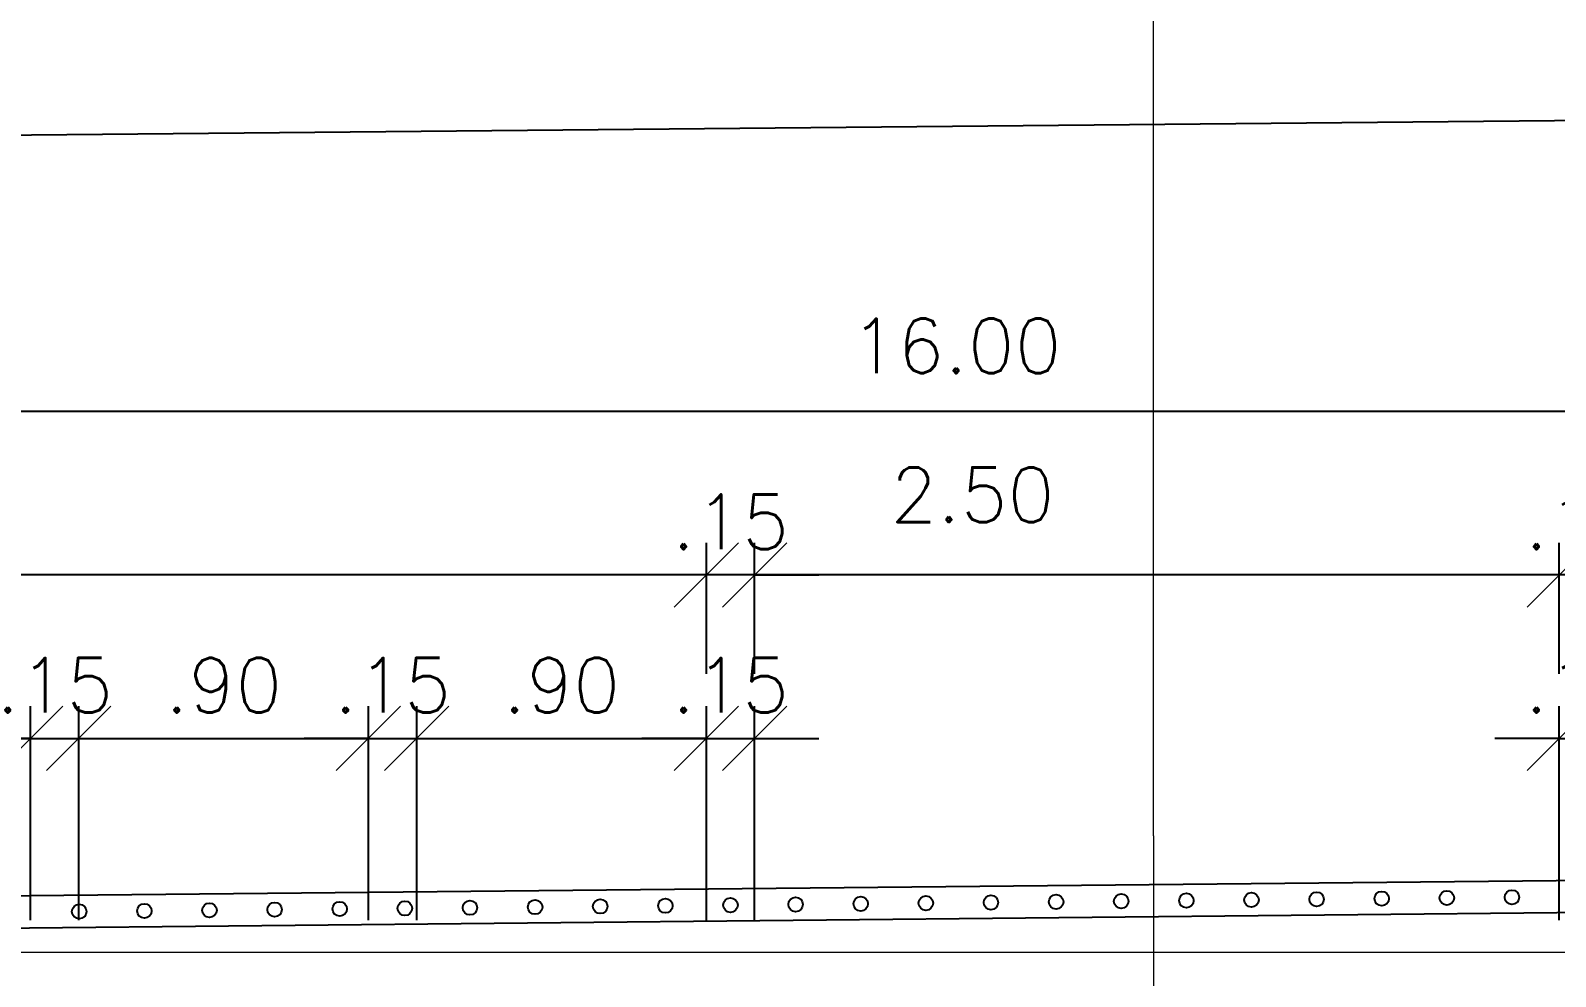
# Model space of a CAD drawing. Header units: millimetres. Extents: x 521 to 1055, y 261 to 520.
# Drawn here: x 604.811 to 609.55, y 424.171 to 427.11 of the extents above; entities that cross this region are included whole.
import ezdxf
from ezdxf.enums import TextEntityAlignment as Align

# ---------------------------------------------------------------- set-up
doc = ezdxf.new("R2010")
doc.units = ezdxf.units.MM
doc.linetypes.add('CONTINU', pattern=[0])
doc.linetypes.add('DASHDOTX2', pattern=[2, 1, -0.5, 0, -0.5])
doc.layers.add('0.1', color=8, linetype='Continuous', lineweight=13)
for name, color, linetype in [('01', 8, 'Continuous'), ('02', 1, 'Continuous'), ('parede', 5, 'Continuous')]:
    doc.layers.add(name, color=color, linetype=linetype)
doc.styles.add('ROMANS', font='romans')
doc.dimstyles.new('Fares Eng - 50', dxfattribs={"dimscale": 2, "dimtxt": 0.085, "dimasz": 0.1, "dimexe": 0.05, "dimexo": 0.05, "dimgap": 0.04, "dimtad": 1, "dimzin": 4, "dimdsep": 46, "dimtxsty": 'ROMANS', "dimblk1": 'OBLIQUE', "dimblk2": 'OBLIQUE', "dimsah": 1, "dimcen": 0.05, "dimdle": 0.05, "dimclrd": 8, "dimclre": 8, "dimclrt": 8, "dimaunit": 1, "dimadec": 0, "dimazin": 0, "dimtfac": 1, "dimtix": 1, "dimtmove": 2, "dimatfit": 0, "dimldrblk": 'OPEN90', "dimfxl": 1, "dimtolj": 1, "dimtzin": 0, "dimarcsym": 0})

# ---------------------------------------------------------------- blocks, each defined once
blk = doc.blocks.new('_OBLIQUE')
at = {"color": 0, "linetype": 'ByBlock'}
blk.add_line((-0.5, -0.5), (0.5, 0.5), dxfattribs=at)
blk = doc.blocks.new('*D701')
at = {"layer": '0.1', "color": 8, "linetype": 'CONTINU', "lineweight": -2, "transparency": 16777216}
for p, q in [((600.5614431933147, 424.3464883394477), (600.5614431933147, 425.011322554204)), ((604.8114431933147, 424.3464883394477), (604.8114431933147, 425.011322554204)), ((600.4614431933147, 424.9113225542039), (604.9114431933148, 424.9113225542039))]:
    blk.add_line(p, q, dxfattribs=at)
at = {"layer": 'DEFPOINTS', "color": 0, "linetype": 'CONTINU', "lineweight": -2, "transparency": 16777216}
for p in [(604.8114431933147, 424.9113225542039), (600.5614431933147, 424.2464883394476), (604.8114431933147, 424.2464883394476)]:
    blk.add_point(p, dxfattribs=at)
at = {"layer": '0.1', "color": 8, "linetype": 'CONTINU', "lineweight": -2, "transparency": 16777216, "xscale": 0.2, "yscale": 0.2, "zscale": 0.2, "rotation": 180}
blk.add_blockref('_OBLIQUE', (600.5614431933147, 424.9113225542039), dxfattribs=at)
at = {"layer": '0.1', "color": 8, "linetype": 'CONTINU', "lineweight": -2, "transparency": 16777216, "xscale": 0.2, "yscale": 0.2, "zscale": 0.2}
blk.add_blockref('_OBLIQUE', (604.8114431933147, 424.9113225542039), dxfattribs=at)
at = {"layer": '0.1', "color": 8, "linetype": 'CONTINU', "transparency": 16777216, "insert": (602.6864431933147, 425.076322554204), "char_height": 0.17, "attachment_point": 5, "style": 'ROMANS'}
blk.add_mtext('\\A1;4.25', dxfattribs=at)
blk = doc.blocks.new('_Open90')
at = {"color": 0, "linetype": 'ByBlock', "lineweight": -2}
for p, q in [((-0.5, 0.5), (0, 0)), ((0, 0), (-1, 0)), ((0, 0), (-0.5, -0.5))]:
    blk.add_line(p, q, dxfattribs=at)
blk = doc.blocks.new('*D703')
at = {"layer": '0.1', "color": 8, "linetype": 'CONTINU', "lineweight": -2, "transparency": 16777216}
for p, q in [((604.8114431933147, 424.3464883394476), (604.8114431933147, 425.011322554204)), ((604.9614431933147, 424.3464883394475), (604.9614431933147, 425.011322554204)), ((604.8114431933147, 424.9113225542039), (604.6114431933147, 424.9113225542039)), ((604.8114431933147, 424.9113225542039), (604.9614431933147, 424.9113225542039)), ((604.9614431933147, 424.9113225542039), (605.1614431933148, 424.9113225542039))]:
    blk.add_line(p, q, dxfattribs=at)
at = {"layer": 'DEFPOINTS', "color": 0, "linetype": 'CONTINU', "lineweight": -2, "transparency": 16777216}
for p in [(604.9614431933147, 424.9113225542039), (604.8114431933147, 424.2464883394476), (604.9614431933147, 424.2464883394475)]:
    blk.add_point(p, dxfattribs=at)
at = {"layer": '0.1', "color": 8, "linetype": 'CONTINU', "lineweight": -2, "transparency": 16777216, "xscale": 0.2, "yscale": 0.2, "zscale": 0.2}
blk.add_blockref('_OBLIQUE', (604.8114431933147, 424.9113225542039), dxfattribs=at)
at = {"layer": '0.1', "color": 8, "linetype": 'CONTINU', "lineweight": -2, "transparency": 16777216, "xscale": 0.2, "yscale": 0.2, "zscale": 0.2, "rotation": 180}
blk.add_blockref('_OBLIQUE', (604.9614431933147, 424.9113225542039), dxfattribs=at)
at = {"layer": '0.1', "color": 8, "linetype": 'CONTINU', "transparency": 16777216, "insert": (604.8864431933148, 425.076322554204), "char_height": 0.17, "attachment_point": 5, "style": 'ROMANS'}
blk.add_mtext('\\A1;.15', dxfattribs=at)
blk = doc.blocks.new('*D704')
at = {"layer": '0.1', "color": 8, "linetype": 'CONTINU', "lineweight": -2, "transparency": 16777216}
for p, q in [((604.961443193315, 424.3464883394476), (604.961443193315, 425.011322554204)), ((605.8614431933149, 424.3464883394476), (605.8614431933149, 425.011322554204)), ((604.8614431933149, 424.9113225542039), (605.961443193315, 424.9113225542039))]:
    blk.add_line(p, q, dxfattribs=at)
at = {"layer": 'DEFPOINTS', "color": 0, "linetype": 'CONTINU', "lineweight": -2, "transparency": 16777216}
for p in [(605.8614431933149, 424.9113225542039), (604.961443193315, 424.2464883394476), (605.8614431933149, 424.2464883394476)]:
    blk.add_point(p, dxfattribs=at)
at = {"layer": '0.1', "color": 8, "linetype": 'CONTINU', "lineweight": -2, "transparency": 16777216, "xscale": 0.2, "yscale": 0.2, "zscale": 0.2, "rotation": 180}
blk.add_blockref('_OBLIQUE', (604.961443193315, 424.9113225542039), dxfattribs=at)
at = {"layer": '0.1', "color": 8, "linetype": 'CONTINU', "lineweight": -2, "transparency": 16777216, "xscale": 0.2, "yscale": 0.2, "zscale": 0.2}
blk.add_blockref('_OBLIQUE', (605.8614431933149, 424.9113225542039), dxfattribs=at)
at = {"layer": '0.1', "color": 8, "linetype": 'CONTINU', "transparency": 16777216, "insert": (605.4114431933149, 425.076322554204), "char_height": 0.17, "attachment_point": 5, "style": 'ROMANS'}
blk.add_mtext('\\A1;.90', dxfattribs=at)
blk = doc.blocks.new('*D705')
at = {"layer": '0.1', "color": 8, "linetype": 'CONTINU', "lineweight": -2, "transparency": 16777216}
for p, q in [((605.8614431933148, 424.3464883394475), (605.8614431933148, 425.011322554204)), ((606.0114431933148, 424.3464883394475), (606.0114431933148, 425.011322554204)), ((605.8614431933148, 424.9113225542039), (605.6614431933148, 424.9113225542039)), ((605.8614431933148, 424.9113225542039), (606.0114431933148, 424.9113225542039)), ((606.0114431933148, 424.9113225542039), (606.2114431933148, 424.9113225542039))]:
    blk.add_line(p, q, dxfattribs=at)
at = {"layer": 'DEFPOINTS', "color": 0, "linetype": 'CONTINU', "lineweight": -2, "transparency": 16777216}
for p in [(606.0114431933148, 424.9113225542039), (605.8614431933148, 424.2464883394475), (606.0114431933148, 424.2464883394475)]:
    blk.add_point(p, dxfattribs=at)
at = {"layer": '0.1', "color": 8, "linetype": 'CONTINU', "lineweight": -2, "transparency": 16777216, "xscale": 0.2, "yscale": 0.2, "zscale": 0.2}
blk.add_blockref('_OBLIQUE', (605.8614431933148, 424.9113225542039), dxfattribs=at)
at = {"layer": '0.1', "color": 8, "linetype": 'CONTINU', "lineweight": -2, "transparency": 16777216, "xscale": 0.2, "yscale": 0.2, "zscale": 0.2, "rotation": 180}
blk.add_blockref('_OBLIQUE', (606.0114431933148, 424.9113225542039), dxfattribs=at)
at = {"layer": '0.1', "color": 8, "linetype": 'CONTINU', "transparency": 16777216, "insert": (605.9364431933147, 425.076322554204), "char_height": 0.17, "attachment_point": 5, "style": 'ROMANS'}
blk.add_mtext('\\A1;.15', dxfattribs=at)
blk = doc.blocks.new('*D706')
at = {"layer": '0.1', "color": 8, "linetype": 'CONTINU', "lineweight": -2, "transparency": 16777216}
for p, q in [((606.0114431933148, 424.3464883394476), (606.0114431933148, 425.011322554204)), ((606.9114431933148, 424.3464883394476), (606.9114431933148, 425.011322554204)), ((605.9114431933148, 424.9113225542039), (607.0114431933148, 424.9113225542039))]:
    blk.add_line(p, q, dxfattribs=at)
at = {"layer": 'DEFPOINTS', "color": 0, "linetype": 'CONTINU', "lineweight": -2, "transparency": 16777216}
for p in [(606.9114431933148, 424.9113225542039), (606.0114431933148, 424.2464883394476), (606.9114431933148, 424.2464883394476)]:
    blk.add_point(p, dxfattribs=at)
at = {"layer": '0.1', "color": 8, "linetype": 'CONTINU', "lineweight": -2, "transparency": 16777216, "xscale": 0.2, "yscale": 0.2, "zscale": 0.2, "rotation": 180}
blk.add_blockref('_OBLIQUE', (606.0114431933148, 424.9113225542039), dxfattribs=at)
at = {"layer": '0.1', "color": 8, "linetype": 'CONTINU', "lineweight": -2, "transparency": 16777216, "xscale": 0.2, "yscale": 0.2, "zscale": 0.2}
blk.add_blockref('_OBLIQUE', (606.9114431933148, 424.9113225542039), dxfattribs=at)
at = {"layer": '0.1', "color": 8, "linetype": 'CONTINU', "transparency": 16777216, "insert": (606.4614431933148, 425.076322554204), "char_height": 0.17, "attachment_point": 5, "style": 'ROMANS'}
blk.add_mtext('\\A1;.90', dxfattribs=at)
blk = doc.blocks.new('*D707')
at = {"layer": '0.1', "color": 8, "linetype": 'CONTINU', "lineweight": -2, "transparency": 16777216}
for p, q in [((606.9114431933148, 424.3464883394476), (606.9114431933148, 425.011322554204)), ((607.0614431933146, 424.3464883394475), (607.0614431933146, 425.011322554204)), ((606.9114431933148, 424.9113225542039), (606.7114431933147, 424.9113225542039)), ((606.9114431933148, 424.9113225542039), (607.0614431933146, 424.9113225542039)), ((607.0614431933146, 424.9113225542039), (607.2614431933147, 424.9113225542039))]:
    blk.add_line(p, q, dxfattribs=at)
at = {"layer": 'DEFPOINTS', "color": 0, "linetype": 'CONTINU', "lineweight": -2, "transparency": 16777216}
for p in [(607.0614431933146, 424.9113225542039), (606.9114431933148, 424.2464883394476), (607.0614431933146, 424.2464883394475)]:
    blk.add_point(p, dxfattribs=at)
at = {"layer": '0.1', "color": 8, "linetype": 'CONTINU', "lineweight": -2, "transparency": 16777216, "xscale": 0.2, "yscale": 0.2, "zscale": 0.2}
blk.add_blockref('_OBLIQUE', (606.9114431933148, 424.9113225542039), dxfattribs=at)
at = {"layer": '0.1', "color": 8, "linetype": 'CONTINU', "lineweight": -2, "transparency": 16777216, "xscale": 0.2, "yscale": 0.2, "zscale": 0.2, "rotation": 180}
blk.add_blockref('_OBLIQUE', (607.0614431933146, 424.9113225542039), dxfattribs=at)
at = {"layer": '0.1', "color": 8, "linetype": 'CONTINU', "transparency": 16777216, "insert": (606.9864431933147, 425.076322554204), "char_height": 0.17, "attachment_point": 5, "style": 'ROMANS'}
blk.add_mtext('\\A1;.15', dxfattribs=at)
blk = doc.blocks.new('*D708')
at = {"layer": '0.1', "color": 8, "linetype": 'CONTINU', "lineweight": -2, "transparency": 16777216}
for p, q in [((609.5614431933147, 424.3464883394476), (609.5614431933147, 425.011322554204)), ((609.7114431933148, 424.3464883394476), (609.7114431933148, 425.011322554204)), ((609.5614431933147, 424.9113225542039), (609.3614431933147, 424.9113225542039)), ((609.5614431933147, 424.9113225542039), (609.7114431933148, 424.9113225542039)), ((609.7114431933148, 424.9113225542039), (609.9114431933149, 424.9113225542039))]:
    blk.add_line(p, q, dxfattribs=at)
at = {"layer": 'DEFPOINTS', "color": 0, "linetype": 'CONTINU', "lineweight": -2, "transparency": 16777216}
for p in [(609.7114431933148, 424.9113225542039), (609.5614431933147, 424.2464883394476), (609.7114431933148, 424.2464883394476)]:
    blk.add_point(p, dxfattribs=at)
at = {"layer": '0.1', "color": 8, "linetype": 'CONTINU', "lineweight": -2, "transparency": 16777216, "xscale": 0.2, "yscale": 0.2, "zscale": 0.2}
blk.add_blockref('_OBLIQUE', (609.5614431933147, 424.9113225542039), dxfattribs=at)
at = {"layer": '0.1', "color": 8, "linetype": 'CONTINU', "lineweight": -2, "transparency": 16777216, "xscale": 0.2, "yscale": 0.2, "zscale": 0.2, "rotation": 180}
blk.add_blockref('_OBLIQUE', (609.7114431933148, 424.9113225542039), dxfattribs=at)
at = {"layer": '0.1', "color": 8, "linetype": 'CONTINU', "transparency": 16777216, "insert": (609.6364431933148, 425.076322554204), "char_height": 0.17, "attachment_point": 5, "style": 'ROMANS'}
blk.add_mtext('\\A1;.15', dxfattribs=at)
blk = doc.blocks.new('*D717')
at = {"layer": '0.1', "color": 8, "linetype": 'CONTINU', "lineweight": -2, "transparency": 16777216}
for p, q in [((609.5614431933147, 425.111322554204), (609.5614431933147, 425.5190403003439)), ((609.711443193315, 425.111322554204), (609.711443193315, 425.5190403003439)), ((609.5614431933147, 425.4190403003439), (609.3614431933147, 425.4190403003439)), ((609.711443193315, 425.4190403003439), (609.5614431933147, 425.4190403003439)), ((609.711443193315, 425.4190403003439), (609.911443193315, 425.4190403003439))]:
    blk.add_line(p, q, dxfattribs=at)
at = {"layer": 'DEFPOINTS', "color": 0, "linetype": 'CONTINU', "lineweight": -2, "transparency": 16777216}
for p in [(609.5614431933147, 425.4190403003439), (609.5614431933147, 425.011322554204), (609.711443193315, 425.011322554204)]:
    blk.add_point(p, dxfattribs=at)
at = {"layer": '0.1', "color": 8, "linetype": 'CONTINU', "lineweight": -2, "transparency": 16777216, "xscale": 0.2, "yscale": 0.2, "zscale": 0.2}
blk.add_blockref('_OBLIQUE', (609.5614431933147, 425.4190403003439), dxfattribs=at)
at = {"layer": '0.1', "color": 8, "linetype": 'CONTINU', "lineweight": -2, "transparency": 16777216, "xscale": 0.2, "yscale": 0.2, "zscale": 0.2, "rotation": 180}
blk.add_blockref('_OBLIQUE', (609.711443193315, 425.4190403003439), dxfattribs=at)
at = {"layer": '0.1', "color": 8, "linetype": 'CONTINU', "transparency": 16777216, "insert": (609.6364431933148, 425.5840403003439), "char_height": 0.17, "attachment_point": 5, "style": 'ROMANS'}
blk.add_mtext('\\A1;.15', dxfattribs=at)
blk = doc.blocks.new('*D718')
at = {"layer": '0.1', "color": 8, "linetype": 'CONTINU', "lineweight": -2, "transparency": 16777216}
for p, q in [((607.0614431933149, 425.111322554204), (607.0614431933149, 425.5190403003439)), ((609.5614431933147, 425.111322554204), (609.5614431933147, 425.5190403003439)), ((609.6614431933148, 425.4190403003439), (606.9614431933148, 425.4190403003439))]:
    blk.add_line(p, q, dxfattribs=at)
at = {"layer": 'DEFPOINTS', "color": 0, "linetype": 'CONTINU', "lineweight": -2, "transparency": 16777216}
for p in [(607.0614431933149, 425.4190403003439), (607.0614431933149, 425.011322554204), (609.5614431933147, 425.011322554204)]:
    blk.add_point(p, dxfattribs=at)
at = {"layer": '0.1', "color": 8, "linetype": 'CONTINU', "lineweight": -2, "transparency": 16777216, "xscale": 0.2, "yscale": 0.2, "zscale": 0.2, "rotation": 180}
blk.add_blockref('_OBLIQUE', (607.0614431933149, 425.4190403003439), dxfattribs=at)
at = {"layer": '0.1', "color": 8, "linetype": 'CONTINU', "lineweight": -2, "transparency": 16777216, "xscale": 0.2, "yscale": 0.2, "zscale": 0.2}
blk.add_blockref('_OBLIQUE', (609.5614431933147, 425.4190403003439), dxfattribs=at)
at = {"layer": '0.1', "color": 8, "linetype": 'CONTINU', "transparency": 16777216, "insert": (607.7381182284507, 425.6680386993278), "char_height": 0.17, "attachment_point": 5, "style": 'ROMANS'}
blk.add_mtext('\\A1;2.50', dxfattribs=at)
blk = doc.blocks.new('*D719')
at = {"layer": '0.1', "color": 8, "linetype": 'CONTINU', "lineweight": -2, "transparency": 16777216}
for p, q in [((606.9114431933148, 425.111322554204), (606.9114431933148, 425.5190403003439)), ((607.0614431933149, 425.111322554204), (607.0614431933149, 425.5190403003439)), ((606.9114431933148, 425.4190403003439), (606.7114431933147, 425.4190403003439)), ((607.0614431933149, 425.4190403003439), (606.9114431933148, 425.4190403003439)), ((607.0614431933149, 425.4190403003439), (607.2614431933149, 425.4190403003439))]:
    blk.add_line(p, q, dxfattribs=at)
at = {"layer": 'DEFPOINTS', "color": 0, "linetype": 'CONTINU', "lineweight": -2, "transparency": 16777216}
for p in [(606.9114431933148, 425.4190403003439), (606.9114431933148, 425.011322554204), (607.0614431933149, 425.011322554204)]:
    blk.add_point(p, dxfattribs=at)
at = {"layer": '0.1', "color": 8, "linetype": 'CONTINU', "lineweight": -2, "transparency": 16777216, "xscale": 0.2, "yscale": 0.2, "zscale": 0.2}
blk.add_blockref('_OBLIQUE', (606.9114431933148, 425.4190403003439), dxfattribs=at)
at = {"layer": '0.1', "color": 8, "linetype": 'CONTINU', "lineweight": -2, "transparency": 16777216, "xscale": 0.2, "yscale": 0.2, "zscale": 0.2, "rotation": 180}
blk.add_blockref('_OBLIQUE', (607.0614431933149, 425.4190403003439), dxfattribs=at)
at = {"layer": '0.1', "color": 8, "linetype": 'CONTINU', "transparency": 16777216, "insert": (606.9864431933148, 425.5840403003439), "char_height": 0.17, "attachment_point": 5, "style": 'ROMANS'}
blk.add_mtext('\\A1;.15', dxfattribs=at)
blk = doc.blocks.new('*D720')
at = {"layer": '0.1', "color": 8, "linetype": 'CONTINU', "lineweight": -2, "transparency": 16777216}
for p, q in [((600.5614431933147, 425.111322554204), (600.5614431933147, 425.5190403003439)), ((606.9114431933148, 425.111322554204), (606.9114431933148, 425.5190403003439)), ((607.0114431933148, 425.4190403003439), (600.4614431933147, 425.4190403003439))]:
    blk.add_line(p, q, dxfattribs=at)
at = {"layer": 'DEFPOINTS', "color": 0, "linetype": 'CONTINU', "lineweight": -2, "transparency": 16777216}
for p in [(600.5614431933147, 425.4190403003439), (600.5614431933147, 425.011322554204), (606.9114431933148, 425.011322554204)]:
    blk.add_point(p, dxfattribs=at)
at = {"layer": '0.1', "color": 8, "linetype": 'CONTINU', "lineweight": -2, "transparency": 16777216, "xscale": 0.2, "yscale": 0.2, "zscale": 0.2, "rotation": 180}
blk.add_blockref('_OBLIQUE', (600.5614431933147, 425.4190403003439), dxfattribs=at)
at = {"layer": '0.1', "color": 8, "linetype": 'CONTINU', "lineweight": -2, "transparency": 16777216, "xscale": 0.2, "yscale": 0.2, "zscale": 0.2}
blk.add_blockref('_OBLIQUE', (606.9114431933148, 425.4190403003439), dxfattribs=at)
at = {"layer": '0.1', "color": 8, "linetype": 'CONTINU', "transparency": 16777216, "insert": (603.7364431933147, 425.5840403003439), "char_height": 0.17, "attachment_point": 5, "style": 'ROMANS'}
blk.add_mtext('\\A1;6.35', dxfattribs=at)
blk = doc.blocks.new('*D722')
at = {"layer": '0.1', "color": 8, "linetype": 'CONTINU', "lineweight": -2, "transparency": 16777216}
for p, q in [((600.3114431933147, 425.619040300344), (600.3114431933147, 426.0267580464839)), ((616.3114431933149, 425.619040300344), (616.3114431933149, 426.0267580464839)), ((616.4114431933149, 425.9267580464839), (600.2114431933147, 425.9267580464839))]:
    blk.add_line(p, q, dxfattribs=at)
at = {"layer": 'DEFPOINTS', "color": 0, "linetype": 'CONTINU', "lineweight": -2, "transparency": 16777216}
for p in [(600.3114431933147, 425.9267580464839), (600.3114431933147, 425.5190403003439), (616.3114431933149, 425.5190403003439)]:
    blk.add_point(p, dxfattribs=at)
at = {"layer": '0.1', "color": 8, "linetype": 'CONTINU', "lineweight": -2, "transparency": 16777216, "xscale": 0.2, "yscale": 0.2, "zscale": 0.2, "rotation": 180}
blk.add_blockref('_OBLIQUE', (600.3114431933147, 425.9267580464839), dxfattribs=at)
at = {"layer": '0.1', "color": 8, "linetype": 'CONTINU', "lineweight": -2, "transparency": 16777216, "xscale": 0.2, "yscale": 0.2, "zscale": 0.2}
blk.add_blockref('_OBLIQUE', (616.3114431933149, 425.9267580464839), dxfattribs=at)
at = {"layer": '0.1', "color": 8, "linetype": 'CONTINU', "transparency": 16777216, "insert": (607.6874135003095, 426.1306265124188), "char_height": 0.17, "attachment_point": 5, "style": 'ROMANS'}
blk.add_mtext('\\A1;16.00', dxfattribs=at)
blk = doc.blocks.new('Cor-4A')
h = blk.add_hatch(color=1)
edge = h.paths.add_edge_path()
edge.add_line((-4.576014072182258e-05, -0.007316196002235542), (-0.00757170836086419, -4.413672282750289e-07))
edge.add_line((-0.00757170836086419, -4.413672282750289e-07), (-0.0001408029804683903, 0.007314409530419547))
edge.add_line((-0.0001408029804683899, 0.007314409530419547), (-0.0001408029804683904, 0.004996765224935991))
edge.add_arc((6.568789848669497e-07, 2.168404344971009e-18), 0.00499876720851913, 91.6216268461234, 269.4679613120325)
edge.add_line((-4.576014072182207e-05, -0.004998551696766541), (-4.576014072182258e-05, -0.007316196002235542))
at = {"linetype": 'DASHDOTX2'}
blk.add_line((-4.671623027125732e-16, 0.03735101866789411), (-5.19614475446869e-21, 0.004998110329534265), dxfattribs=at)
at = {"color": 1}
blk.add_lwpolyline([(-4.576014072182258e-05, -0.007316196002235542), (-0.00757170836086419, -4.413672282750289e-07), (-0.0001408029804683899, 0.007314409530419547), (-0.0001408029804683904, 0.004996765224935991, 0.9813801479665843), (-4.576014072182207e-05, -0.004998551696766541)], format="xyb", close=True, dxfattribs=at)
blk.add_circle((0, 0), 0.004998110329534263, dxfattribs=at)
at = {"color": 3, "style": 'ROMANS'}
blk.add_attdef('O', text='', height=0.006, rotation=90, dxfattribs=at).set_placement((0.0001940809628951379, 0), align=Align.MIDDLE)
blk = doc.blocks.new('SUP')
at = {"layer": '01', "color": 8}
for p, q in [((247.1784073878614, 61.92234643284984), (222.7000456877786, 61.67878790707101)), ((247.1784073878614, 61.82234148289501), (222.8000456877787, 61.57977795232367))]:
    blk.add_line(p, q, dxfattribs=at)
at = {"layer": '02', "color": 8}
blk.add_line((220.1873254752832, 64.0215677960872), (246.6776090916487, 64.27191732979554), dxfattribs=at)
at = {"layer": 'parede', "color": 8}
for centre in [(227.2014774637209, 61.67357446253075), (227.4038329181973, 61.6755878896048), (227.6061883726736, 61.67760131667885), (227.8085438271499, 61.67961474375289), (228.0108992816263, 61.68162817082694), (228.2132547361026, 61.68364159790099), (228.4156101905789, 61.68565502497503), (228.6179656450553, 61.68766845204908), (228.8203210995316, 61.68968187912313), (229.0226765540079, 61.69169530619718), (229.2250320084843, 61.69370873327122), (229.4273874629606, 61.69572216034527), (229.6297429174369, 61.69773558741932), (229.8320983719133, 61.69974901449336), (230.0344538263896, 61.70176244156741), (230.2368092808659, 61.70377586864146), (230.4391647353423, 61.7057892957155), (230.6415201898186, 61.70780272278955), (230.8438756442949, 61.7098161498636), (231.0462310987713, 61.71182957693765), (231.2485865532476, 61.71384300401169), (231.4509420077239, 61.71585643108574), (231.6532974622003, 61.71786985815979)]:
    blk.add_circle(centre, 0.02250000000040586, dxfattribs=at)

msp = doc.modelspace()

# ---------------------------------------------------------------- linework, layer by layer
at = {"layer": '0.1', "color": 8, "linetype": 'DASHDOTX2', "ltscale": 0.5}
msp.add_line((608.3006421346741, 424.608919363001), (608.3006421346741, 371.6874650096577), dxfattribs=at)
at = {"layer": '0.1', "color": 7}
msp.add_line((616.3114431933149, 424.2464883394476), (604.6614431933149, 424.2464883394476), dxfattribs=at)

# ---------------------------------------------------------------- block references
at = {"layer": '0.1', "color": 8, "linetype": 'CONTINU', "lineweight": -2}
msp.add_blockref('SUP', (377.7613975055361, 362.6996141553999), dxfattribs=at)
at = {"layer": '0.1', "color": 8}
ref = msp.add_blockref('Cor-4A', (608.3006421346741, 427.9555706356443), dxfattribs=dict(at, xscale=-89.59999999999991, yscale=89.59999999999997, zscale=89.60000000000001, rotation=180))
ref.add_attrib('O', 'D', dxfattribs={"layer": '0', "color": 3, "height": 0.5376, "style": 'ROMANS'}).set_placement((608.3180317889497, 427.9555706356443), align=Align.MIDDLE)

# ---------------------------------------------------------------- dimensions: what is measured, and where the dimension line sits
at = {"layer": '0.1', "color": 8, "linetype": 'CONTINU'}
for base, p1, p2, picture, middle in [((600.3114431933147, 425.9267580464839), (616.3114431933149, 425.5190403003439), (600.3114431933147, 425.5190403003439), '*D722', (607.6874135003095, 426.1306265124188)), ((607.0614431933149, 425.4190403003439), (609.5614431933147, 425.011322554204), (607.0614431933149, 425.011322554204), '*D718', (607.7381182284507, 425.6680386993278))]:
    dim = msp.add_linear_dim(base=base, p1=p1, p2=p2, dimstyle='Fares Eng - 50', dxfattribs=at)
    dim.commit()
    dim.dimension.update_dxf_attribs({"geometry": picture, "text_midpoint": middle, "dimtype": 160})
for base, p1, p2, picture, middle in [((600.5614431933147, 425.4190403003439), (606.9114431933148, 425.011322554204), (600.5614431933147, 425.011322554204), '*D720', (603.7364431933147, 425.5840403003439)), ((606.9114431933148, 425.4190403003439), (607.0614431933149, 425.011322554204), (606.9114431933148, 425.011322554204), '*D719', (606.9864431933148, 425.5840403003439)), ((609.5614431933147, 425.4190403003439), (609.711443193315, 425.011322554204), (609.5614431933147, 425.011322554204), '*D717', (609.6364431933148, 425.5840403003439)), ((604.8114431933147, 424.9113225542039), (600.5614431933147, 424.2464883394476), (604.8114431933147, 424.2464883394476), '*D701', (602.6864431933147, 425.076322554204)), ((604.9614431933147, 424.9113225542039), (604.8114431933147, 424.2464883394476), (604.9614431933147, 424.2464883394475), '*D703', (604.8864431933148, 425.076322554204)), ((605.8614431933149, 424.9113225542039), (604.961443193315, 424.2464883394476), (605.8614431933149, 424.2464883394476), '*D704', (605.4114431933149, 425.076322554204)), ((606.0114431933148, 424.9113225542039), (605.8614431933148, 424.2464883394475), (606.0114431933148, 424.2464883394475), '*D705', (605.9364431933147, 425.076322554204)), ((606.9114431933148, 424.9113225542039), (606.0114431933148, 424.2464883394476), (606.9114431933148, 424.2464883394476), '*D706', (606.4614431933148, 425.076322554204)), ((607.0614431933146, 424.9113225542039), (606.9114431933148, 424.2464883394476), (607.0614431933146, 424.2464883394475), '*D707', (606.9864431933147, 425.076322554204)), ((609.7114431933148, 424.9113225542039), (609.5614431933147, 424.2464883394476), (609.7114431933148, 424.2464883394476), '*D708', (609.6364431933148, 425.076322554204))]:
    dim = msp.add_linear_dim(base=base, p1=p1, p2=p2, dimstyle='Fares Eng - 50', dxfattribs=at)
    dim.commit()
    dim.dimension.update_dxf_attribs({"geometry": picture, "text_midpoint": middle})

doc.saveas('drawing.dxf')
